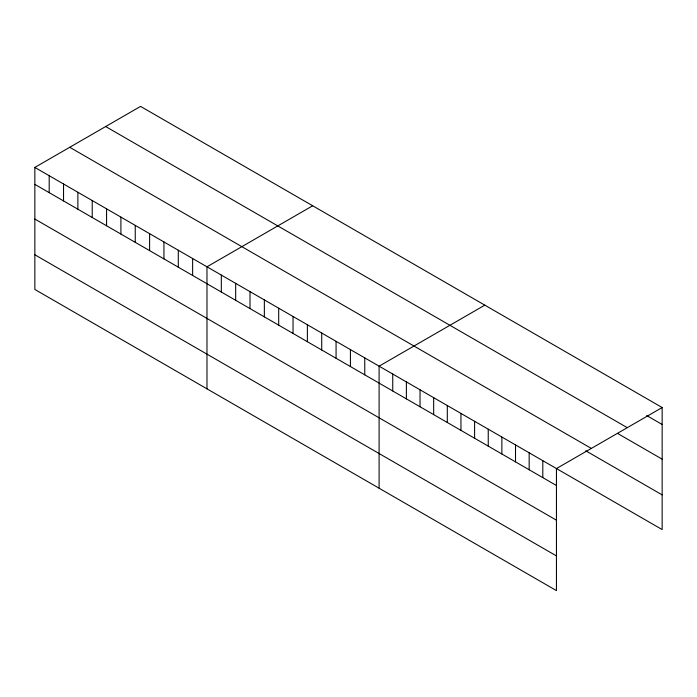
<?xml version="1.0" encoding="UTF-8"?>
<svg xmlns="http://www.w3.org/2000/svg" width="697" height="697" viewBox="0 0 697 697"><rect width="100%" height="100%" fill="white"/><g stroke="black" fill="none" stroke-linecap="round" stroke-linejoin="round"><path stroke-width="1.05" d="M662.15 407.536L556.441 468.567L556.441 590.603L34.85 289.464L34.85 167.428L140.559 106.397L662.15 407.536L662.15 529.572L34.85 167.428M312.683 205.772L206.974 266.803L206.974 388.839M484.807 305.155L379.098 366.178L379.098 488.214M646.685 415.551L662.15 424.473M105.674 126.54L627.265 427.679M617.586 433.429L662.15 459.157M69.735 147.285L591.326 448.424M585.759 450.785L662.15 494.887M34.85 184.365L556.441 485.504M34.85 219.05L556.441 520.189M34.85 254.78L556.441 555.918M542.806 460.691L542.806 477.628M529.162 452.815L529.162 469.752M515.519 444.939L515.519 461.876M501.875 437.063L501.875 454M488.24 429.186L488.24 446.124M474.596 421.31L474.596 438.247M460.952 413.434L460.952 430.371M447.308 405.558L447.308 422.495M433.673 397.682L433.673 414.619M420.03 389.806L420.03 406.743M406.386 381.93L406.386 398.867M392.742 374.054L392.742 390.991M364.758 357.901L364.758 374.838M350.417 349.615L350.417 366.552M336.067 341.338L336.067 358.275M321.726 333.053L321.726 349.99M307.386 324.776L307.386 341.713M293.036 316.49L293.036 333.427M278.695 308.213L278.695 325.15M264.355 299.928L264.355 316.865M250.005 291.651L250.005 308.588M235.664 283.365L235.664 300.302M221.324 275.088L221.324 292.026M192.633 258.526L192.633 275.463M178.293 250.24L178.293 267.178M163.943 241.964L163.943 258.901M149.602 233.678L149.602 250.615M135.253 225.401L135.253 242.329M120.912 217.115L120.912 234.053M106.571 208.83L106.571 225.767M92.222 200.553L92.222 217.49M77.881 192.267L77.881 209.205M63.54 183.991L63.54 200.928M49.191 175.705L49.191 192.642"/></g></svg>
